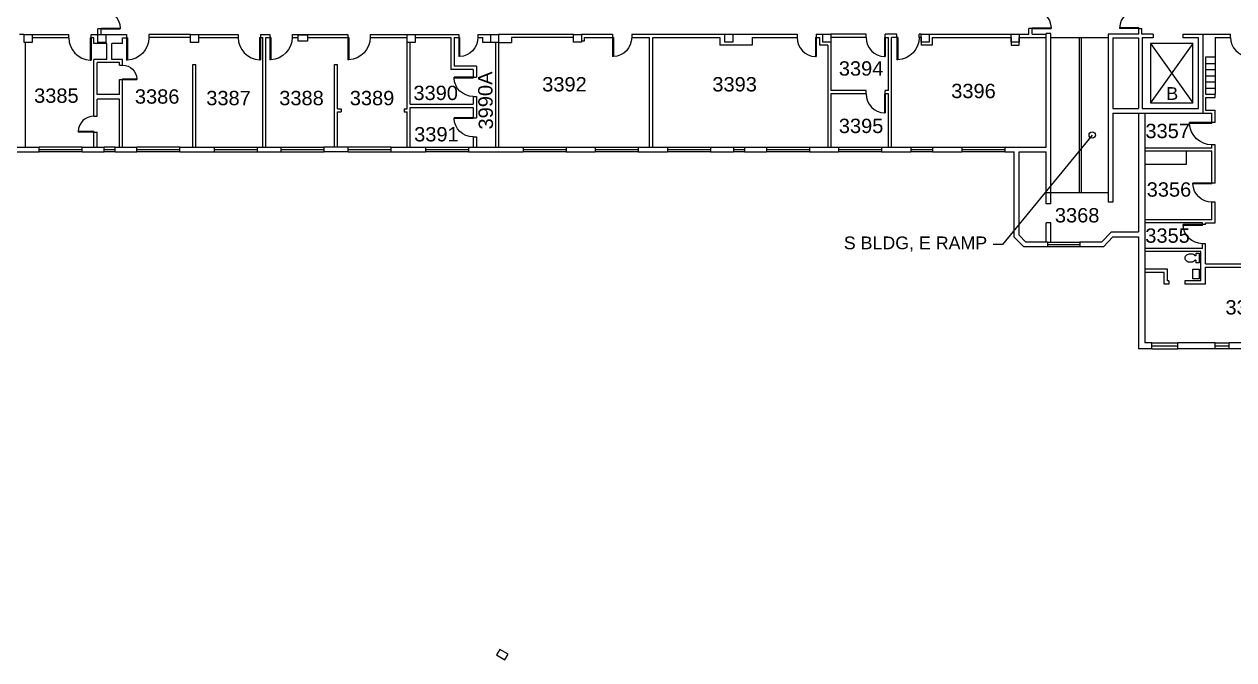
# Model space of a CAD drawing. Header units: inches. Extents: x -255 to 5932, y -1112 to 3109.
# Drawn here: x 1002 to 3281, y -657 to 539 of the extents above; entities that cross this region are included whole.
import ezdxf

# ---------------------------------------------------------------- set-up
doc = ezdxf.new("R2010")
doc.units = ezdxf.units.IN
doc.header["$LTSCALE"] = 48
doc.header["$MEASUREMENT"] = 0
doc.layers.get('0').update_dxf_attribs({"linetype": 'CONTINUOUS'})
for name, color, linetype in [('A-ANNO-RNUM', 4, 'CONTINUOUS'), ('A-ANNO-RNUM-NEW', 4, 'CONTINUOUS'), ('A-ANNO-TEXT-STAIR', 4, 'CONTINUOUS'), ('A-DOOR', 2, 'CONTINUOUS'), ('A-FLOR-CASE', 3, 'CONTINUOUS'), ('A-FLOR-EVTR', 2, 'CONTINUOUS'), ('A-FLOR-PFIX', 2, 'CONTINUOUS'), ('A-FLOR-STRS', 2, 'CONTINUOUS'), ('A-GLAZ', 2, 'CONTINUOUS'), ('A-GLAZ-SILL', 1, 'CONTINUOUS'), ('A-WALL-FULL', 6, 'CONTINUOUS'), ('S-COLS', 5, 'CONTINUOUS')]:
    doc.layers.add(name, color=color, linetype=linetype)
doc.layers.get('0').freeze()
doc.styles.add('ARIAL', font='arial.ttf')
doc.styles.get("Standard").update_dxf_attribs({"font": 'SIMPLEX'})
doc.dimstyles.new('DIM1-4', dxfattribs={"dimscale": 48, "dimtxt": 0.09375, "dimasz": 0.125, "dimexe": 0.125, "dimexo": 0.09375, "dimgap": 0.046875, "dimtad": 1, "dimdec": 4, "dimzin": 7, "dimdsep": 46, "dimlunit": 4, "dimtxsty": 'Standard', "dimblk": 'TICK', "dimcen": 2.25, "dimdle": 1.5, "dimadec": 0, "dimazin": 0, "dimtfac": 1, "dimtdec": 4, "dimtix": 1, "dimtofl": 0, "dimtmove": 2, "dimatfit": 3, "dimldrblk": 'TICK', "dimfxl": 1, "dimtolj": 1, "dimtzin": 0, "dimarcsym": 0})

# ---------------------------------------------------------------- blocks, each defined once
blk = doc.blocks.new('SINK')
at = {"layer": 'A-FLOR-PFIX'}
for p, q in [((3433.7, 1284), (3445.7, 1284)), ((3433.7, 1266), (3433.7, 1284)), ((3445.7, 1284), (3445.7, 1266)), ((3445.7, 1266), (3433.7, 1266))]:
    blk.add_line(p, q, dxfattribs=at)
blk = doc.blocks.new('DOOR36')
for p, q in [((-1.5, 0), (0, 0)), ((-1.5, 0), (-1.5, -36)), ((0, 0), (0, -36)), ((-1.5, -36), (0, -36))]:
    blk.add_line(p, q)
blk.add_arc((0, 0), 36, 180, 267.6401)
blk = doc.blocks.new('TICK')
at = {"linetype": 'Continuous'}
blk.add_line((0.99, 0), (-0.99, 0), dxfattribs=at)
at = {"color": 11}
blk.add_line((-0.22, -0.22), (0.22, 0.22), dxfattribs=at)

msp = doc.modelspace()

# ---------------------------------------------------------------- linework, layer by layer
at = {"layer": 'A-FLOR-CASE'}
for p, q in [((3246, 477), (3228, 477)), ((3228, 465.4), (3246, 465.4)), ((3246, 477), (3246, 407.5)), ((3228, 453.8), (3246, 453.8)), ((3228, 442.2), (3246, 442.2)), ((3228, 430.7), (3246, 430.7)), ((3228, 419.1), (3246, 419.1)), ((3192, 276), (3192, 300)), ((3113.5, 276), (3192, 276))]:
    msp.add_line(p, q, dxfattribs=at)
at = {"layer": 'A-FLOR-EVTR'}
for p, q in [((3124, 503), (3204, 391)), ((3204, 503), (3124, 391)), ((3204, 503), (3124, 503)), ((3124, 503), (3124, 391)), ((3204, 391), (3204, 503)), ((3124, 391), (3204, 391))]:
    msp.add_line(p, q, dxfattribs=at)
at = {"layer": 'A-FLOR-PFIX'}
for p, q in [((3210, 103.2), (3208.1, 103.2)), ((3210, 94.8), (3208.1, 94.8)), ((3210, 108), (3210, 103.2)), ((3210, 108), (3216, 108)), ((3210, 94.8), (3210, 90)), ((3216, 108), (3216, 90)), ((3204, 78), (3216, 78)), ((3204, 60), (3204, 78)), ((3216, 90), (3210, 90)), ((3216, 78), (3216, 60)), ((3216, 60), (3204, 60))]:
    msp.add_line(p, q, dxfattribs=at)
msp.add_lwpolyline([(3208.1, 103.2, 0.049345), (3206.9, 104.3, 0.083339), (3203.3, 106.1, 0.087478), (3199.5, 106.5, 0.072039), (3195.3, 105.9, 0.083339), (3192.1, 104.3, 0.106661), (3189.7, 101.7, 0.132138), (3189, 99, 0.132138), (3189.7, 96.3, 0.106661), (3192.1, 93.7, 0.083339), (3195.3, 92.1, 0.072039), (3199.5, 91.5, 0.072039), (3203.7, 92.1, 0.083339), (3206.9, 93.7, 0.049345), (3208.1, 94.8, 0.132138)], format="xyb", dxfattribs=at)
at = {"layer": 'A-FLOR-STRS'}
for p, q in [((3044.5, 513.5), (2936.5, 513.5)), ((2990.5, 222), (2990.5, 513.5)), ((2994.5, 222), (2994.5, 513.5)), ((2990.5, 222), (2936.5, 222)), ((3044.5, 222), (2990.5, 222))]:
    msp.add_line(p, q, dxfattribs=at)
at = {"layer": 'A-GLAZ'}
for p, q in [((1030.5, 303.5), (1111.5, 303.5)), ((1152.5, 303.5), (1173.5, 303.5)), ((1214.5, 303.5), (1295.5, 303.5)), ((1360.5, 303.5), (1441.5, 303.5)), ((1486.5, 303.5), (1567.5, 303.5)), ((1612.5, 303.5), (1693.5, 303.5)), ((1758, 303.5), (1839, 303.5)), ((1942, 303.5), (2023, 303.5)), ((2078, 303.5), (2159, 303.5)), ((2214, 303.5), (2295, 303.5)), ((2338.5, 303.5), (2359.5, 303.5)), ((2400.5, 303.5), (2481.5, 303.5)), ((2536.5, 303.5), (2617.5, 303.5)), ((2672.5, 303.5), (2713.5, 303.5)), ((2768.5, 303.5), (2849.5, 303.5)), ((2930, 124.5), (2991, 124.5)), ((3126.5, -66.5), (3176, -66.5)), ((3246.3, -66.5), (3272.4, -66.5))]:
    msp.add_line(p, q, dxfattribs=at)
at = {"layer": 'A-GLAZ-SILL'}
for p, q in [((1111.5, 308), (1030.5, 308)), ((1111.5, 299), (1030.5, 299)), ((1173.5, 308), (1152.5, 308)), ((1173.5, 299), (1152.5, 299)), ((1295.5, 308), (1214.5, 308)), ((1295.5, 299), (1214.5, 299)), ((1360.5, 308), (1441.5, 308)), ((1360.5, 299), (1441.5, 299)), ((1486.5, 308), (1567.5, 308)), ((1486.5, 299), (1567.5, 299)), ((1693.5, 308), (1612.5, 308)), ((1612.5, 299), (1693.5, 299)), ((1758, 308), (1839, 308)), ((1839, 299), (1758, 299)), ((1942, 308), (2023, 308)), ((2023, 299), (1942, 299)), ((2078, 308), (2159, 308)), ((2159, 299), (2078, 299)), ((2214, 308), (2295, 308)), ((2295, 299), (2214, 299)), ((2338.5, 308), (2359.5, 308)), ((2359.5, 299), (2338.5, 299)), ((2400.5, 308), (2481.5, 308)), ((2481.5, 299), (2400.5, 299)), ((2536.5, 308), (2617.5, 308)), ((2617.5, 299), (2536.5, 299)), ((2672.5, 308), (2713.5, 308)), ((2713.5, 299), (2672.5, 299)), ((2768.5, 308), (2849.5, 308)), ((2849.5, 299), (2768.5, 299)), ((2930, 129), (2991, 129)), ((2991, 120), (2930, 120)), ((3126.5, -61), (3176, -61)), ((3246.3, -61), (3272.4, -61)), ((3126.5, -72), (3176, -72)), ((3272.4, -72), (3246.3, -72))]:
    msp.add_line(p, q, dxfattribs=at)
at = {"layer": 'A-WALL-FULL'}
for p, q in [((1141, 519.7), (1141, 530.4)), ((1147, 530.4), (1141, 530.4)), ((1147, 519.7), (1147, 530.4)), ((2895, 520.3), (2895, 531)), ((2901, 531), (2895, 531)), ((2901, 520.3), (2901, 531)), ((3102, 520.5), (3102, 531)), ((3102, 531), (3108, 531)), ((3108, 520.5), (3108, 531)), ((1002, 519.7), (993, 519.7)), ((1004.5, 308), (1004.5, 504.8)), ((1017, 519.7), (1086, 519.7)), ((1086, 513.8), (1017, 513.8)), ((1086, 513.8), (1086, 519.7)), ((1128, 513.8), (1128, 519.7)), ((1128, 519.7), (1141, 519.7)), ((1133.5, 513.8), (1128, 513.8)), ((1133.5, 503), (1133.5, 513.8)), ((1158, 503), (1133.5, 503)), ((1156, 519.8), (1195, 519.8)), ((1158, 473), (1158, 503)), ((1187.5, 503), (1167, 503)), ((1167, 473), (1167, 503)), ((1187.5, 513.8), (1195, 513.8)), ((1187.5, 503), (1187.5, 513.8)), ((1195, 519.9), (1195, 513.9)), ((1237, 519.9), (1237, 513.9)), ((1315.5, 519.9), (1237, 519.9)), ((1315.5, 513.9), (1237, 513.9)), ((1330.5, 519.9), (1405, 519.9)), ((1330.5, 513.9), (1405, 513.9)), ((1405, 519.9), (1405, 513.9)), ((1447, 519.9), (1447, 514.3)), ((1447, 519.9), (1465, 519.9)), ((1447, 514.3), (1451.5, 514.3)), ((1451.5, 308), (1451.5, 514.3)), ((1457.5, 308), (1457.5, 514.3)), ((1457.5, 514.3), (1465, 514.3)), ((1465, 519.9), (1465, 514.3)), ((1507, 519.9), (1507, 513.8)), ((1507, 519.9), (1612, 519.9)), ((1518, 513.8), (1507, 513.8)), ((1612, 513.8), (1536, 513.8)), ((1612, 519.9), (1612, 513.8)), ((1654, 519.9), (1654, 513.9)), ((1654, 519.9), (1723.5, 519.9)), ((1654, 513.9), (1723.5, 513.9)), ((1723.5, 380), (1723.5, 505)), ((1729.5, 388.4), (1729.5, 505)), ((1738.5, 520), (1821, 520)), ((1738.5, 514), (1806, 514.1)), ((1806, 514.1), (1806, 454.2)), ((1812, 514.1), (1812, 460.2)), ((1812, 514.1), (1821, 514.1)), ((1821, 520), (1821, 514.1)), ((1857, 520), (1857, 514.1)), ((1857, 520), (1881, 520)), ((1857, 514), (1866, 514)), ((1866, 505), (1866, 514)), ((1881, 505), (1866, 505)), ((1890, 505), (1890, 308)), ((2037, 520), (1896, 520)), ((1896, 505), (1920, 505)), ((1896, 505), (1896, 308)), ((2037, 514), (1920, 514)), ((1920, 514), (1920, 505)), ((2052, 520.2), (2110.7, 520.2)), ((2057, 507), (2052, 507)), ((2057, 514.3), (2110.7, 514.3)), ((2057, 514.3), (2057, 507)), ((2110.7, 520.2), (2110.7, 514.3)), ((2146.7, 520.2), (2146.7, 514.3)), ((2146.7, 520.2), (2322, 520.2)), ((2146.7, 514.3), (2180.5, 514.3)), ((2180.5, 308), (2180.5, 514.3)), ((2186.5, 308), (2186.5, 514.3)), ((2186.5, 514.3), (2313, 514.3)), ((2313, 514.3), (2313, 499.6)), ((2337, 520.2), (2458.3, 520.2)), ((2373.9, 514.2), (2373.9, 499.6)), ((2373.9, 514.2), (2458.3, 514.2)), ((2458.3, 520.2), (2458.3, 514.2)), ((2494.3, 520.2), (2494.3, 514.2)), ((2494.3, 520.2), (2507, 520.2)), ((2494.3, 514.2), (2500.3, 514.2)), ((2500.3, 514.2), (2500.3, 499.6)), ((2588.5, 520.3), (2522, 520.3)), ((2588.5, 514.3), (2522, 514.3)), ((2522, 505.2), (2522, 414.1)), ((2588.5, 514.3), (2588.5, 520.3)), ((2646.5, 520.3), (2624.5, 520.3)), ((2624.5, 514.3), (2624.5, 520.3)), ((2624.5, 514.3), (2630.5, 514.3)), ((2630.5, 414.1), (2630.5, 514.3)), ((2636.5, 308), (2636.5, 514.3)), ((2646.5, 514.3), (2636.5, 514.3)), ((2646.5, 514.3), (2646.5, 520.3)), ((2692, 520.3), (2688.5, 520.3)), ((2688.5, 514.3), (2688.5, 520.3)), ((2692, 514.3), (2688.5, 514.3)), ((2692, 514.3), (2692, 499.6)), ((2707, 520.3), (2861.5, 520.3)), ((2713, 514.3), (2713, 499.6)), ((2713, 514.3), (2861.5, 514.3)), ((2861.5, 514.3), (2861.5, 499.6)), ((2876.5, 520.3), (2895, 520.3)), ((2876.5, 514.3), (2927.5, 514.3)), ((2876.5, 499.6), (2876.5, 514.3)), ((2901, 520.3), (2927.5, 520.3)), ((2936.5, 522), (2927.5, 522)), ((2927.5, 308), (2927.5, 522)), ((2936.5, 201), (2936.5, 522)), ((3044.5, 520.5), (3044.5, 204)), ((3102, 520.5), (3044.5, 520.5)), ((3053.5, 513.5), (3101.5, 513.5)), ((3053.5, 513.5), (3053.5, 380.5)), ((3101.5, 513.5), (3101.5, 380.5)), ((3129.5, 520.5), (3108, 520.5)), ((3129.5, 513.5), (3108.5, 513.5)), ((3108.5, 513.5), (3108.5, 380.5)), ((3129.5, 520.5), (3129.5, 513.5)), ((3185.5, 520.5), (3185.5, 513.5)), ((3185.5, 520.5), (3223.5, 520.5)), ((3214.5, 513.5), (3185.5, 513.5)), ((3214.5, 380.5), (3214.5, 513.5)), ((3223.5, 371.5), (3223.5, 520.5)), ((3223.5, 520.5), (3246, 520.5)), ((3246, 520.5), (3275, 520.5)), ((3246, 514.5), (3246, 477)), ((3246, 514.5), (3275, 514.5)), ((3275, 514.5), (3275, 520.5)), ((2373.9, 499.6), (2313, 499.6)), ((2516, 499.6), (2500.3, 499.6)), ((2516, 499.6), (2516, 308)), ((2713, 499.6), (2692, 499.6)), ((2861.5, 499.6), (2876.5, 499.6)), ((1158, 473), (1133.5, 473)), ((1133.5, 366), (1133.5, 473)), ((1158, 473), (1133.5, 473)), ((1181.5, 467), (1139.5, 467)), ((1139.5, 407), (1139.5, 467)), ((1187.5, 473), (1167, 473)), ((1181.5, 462), (1181.5, 467)), ((1181.5, 462), (1187.5, 462)), ((1187.5, 462), (1187.5, 473)), ((1319.5, 463.3), (1325.5, 463.3)), ((1319.5, 308), (1319.5, 463.3)), ((1325.5, 308), (1325.5, 463.3)), ((1586.5, 463.3), (1592.5, 463.3)), ((1586.5, 308), (1586.5, 463.3)), ((1592.5, 380), (1592.5, 463.3)), ((1854, 460.2), (1812, 460.2)), ((1854, 460.2), (1854, 439.3)), ((3228, 477), (3228, 407.5)), ((1181.5, 435), (1187.5, 435)), ((1181.5, 407), (1181.5, 435)), ((1187.5, 308), (1187.5, 435)), ((1848, 454.2), (1806, 454.2)), ((1848, 454.2), (1848, 439.3)), ((1848, 439.3), (1854, 439.3)), ((2588.5, 414.1), (2522, 414.1)), ((2588.5, 408.1), (2588.5, 414.1)), ((2630.5, 414.1), (2624.5, 414.1)), ((2624.5, 408.1), (2624.5, 414.1)), ((1181.5, 407), (1139.5, 407)), ((1181.5, 398), (1139.5, 398)), ((1139.5, 366), (1139.5, 398)), ((1181.5, 308), (1181.5, 398)), ((1729.5, 388.4), (1848, 388.4)), ((1848, 403.3), (1854, 403.3)), ((1848, 403.3), (1848, 388.4)), ((1854, 403.3), (1854, 363.2)), ((2522, 408.1), (2522, 308)), ((2588.5, 408.1), (2522, 408.1)), ((2630.5, 408.1), (2624.5, 408.1)), ((2630.5, 308), (2630.5, 408.1)), ((3228, 407.5), (3246, 407.5)), ((3228, 401.5), (3246, 401.5)), ((3228, 401.5), (3228, 377.5)), ((3246, 401.5), (3246, 407.5)), ((1133.5, 366), (1139.5, 366)), ((1592.5, 380), (1599, 380)), ((1592.5, 308), (1592.5, 374)), ((1592.5, 374), (1599, 374)), ((1599, 380), (1599, 374)), ((1718, 380), (1723.5, 380)), ((1718, 380), (1718, 374)), ((1718, 374), (1723.5, 374)), ((1723.5, 308), (1723.5, 374)), ((1729.5, 308), (1729.5, 382.4)), ((1729.5, 382.4), (1848, 382.4)), ((1848, 382.4), (1848, 363.2)), ((3053.5, 380.5), (3101.5, 380.5)), ((3053.5, 371.5), (3223.5, 371.5)), ((3053.5, 371.5), (3053.5, 204)), ((3101.5, 371.5), (3101.5, 148)), ((3108.5, 380.5), (3214.5, 380.5)), ((3113.5, 371.5), (3113.5, -61)), ((3223.5, 371.5), (3240, 371.5)), ((3228, 377.5), (3246, 377.5)), ((3240, 354), (3240, 371.5)), ((3246, 354), (3246, 377.5)), ((1848, 363.2), (1854, 363.2)), ((3246, 354), (3240, 354)), ((1133.5, 308), (1133.5, 336)), ((1133.5, 336), (1139.5, 336)), ((1139.5, 308), (1139.5, 336)), ((1848, 327.2), (1854, 327.2)), ((1848, 327.2), (1848, 308)), ((1854, 327.2), (1854, 308)), ((975.5, 308), (1030.5, 308)), ((975.5, 299), (1030.5, 299)), ((1030.5, 299), (1030.5, 308)), ((1111.5, 308), (1152.5, 308)), ((1111.5, 299), (1111.5, 308)), ((1111.5, 299), (1152.5, 299)), ((1152.5, 299), (1152.5, 308)), ((1173.5, 308), (1214.5, 308)), ((1173.5, 299), (1173.5, 308)), ((1173.5, 299), (1214.5, 299)), ((1214.5, 299), (1214.5, 308)), ((1295.5, 308), (1360.5, 308)), ((1295.5, 299), (1295.5, 308)), ((1295.5, 299), (1360.5, 299)), ((1360.5, 299), (1360.5, 308)), ((1441.5, 299), (1441.5, 308)), ((1441.5, 308), (1486.5, 308)), ((1441.5, 299), (1486.5, 299)), ((1486.5, 299), (1486.5, 308)), ((1611.5, 308), (1566.5, 308)), ((1567.5, 299), (1567.5, 308)), ((1612.5, 308), (1567.5, 308)), ((1612.5, 299), (1567.5, 299)), ((1612.5, 299), (1612.5, 308)), ((1693.5, 299), (1693.5, 308)), ((1693.5, 308), (1758, 308)), ((1693.5, 299), (1758, 299)), ((1758, 308), (1758, 299)), ((1839, 308), (1839, 299)), ((1839, 308), (1942, 308)), ((1839, 299), (1942, 299)), ((1942, 308), (1942, 299)), ((2023, 308), (2023, 299)), ((2023, 308), (2078, 308)), ((2023, 299), (2078, 299)), ((2078, 308), (2078, 299)), ((2159, 308), (2159, 299)), ((2159, 308), (2214, 308)), ((2159, 299), (2214, 299)), ((2214, 308), (2214, 299)), ((2295, 308), (2295, 299)), ((2295, 308), (2338.5, 308)), ((2295, 299), (2338.5, 299)), ((2338.5, 308), (2338.5, 299)), ((2359.5, 308), (2359.5, 299)), ((2359.5, 308), (2400.5, 308)), ((2359.5, 299), (2400.5, 299)), ((2400.5, 308), (2400.5, 299)), ((2481.5, 308), (2481.5, 299)), ((2481.5, 308), (2536.5, 308)), ((2481.5, 299), (2536.5, 299)), ((2536.5, 308), (2536.5, 299)), ((2617.5, 308), (2617.5, 299)), ((2617.5, 308), (2672.5, 308)), ((2617.5, 299), (2672.5, 299)), ((2672.5, 308), (2672.5, 299)), ((2713.5, 308), (2713.5, 299)), ((2713.5, 308), (2768.5, 308)), ((2713.5, 299), (2768.5, 299)), ((2768.5, 308), (2768.5, 299)), ((2849.5, 308), (2849.5, 299)), ((2849.5, 308), (2927.5, 308)), ((2849.5, 299), (2867.5, 299)), ((2867.5, 138.2), (2867.5, 299)), ((2876.5, 141.9), (2876.5, 299)), ((2876.5, 299), (2927.5, 299)), ((2927.5, 201), (2927.5, 299)), ((3240, 306), (3113.5, 306)), ((3240, 300), (3113.5, 300)), ((3246, 312), (3240, 312)), ((3240, 306), (3240, 312)), ((3240, 240), (3240, 300)), ((3246, 240), (3246, 312)), ((3246, 240), (3240, 240)), ((2936.5, 222), (2927.5, 222)), ((2936.5, 201), (2927.5, 201)), ((3053.5, 204), (3044.5, 204)), ((3240, 171), (3240, 204)), ((3246, 204), (3240, 204)), ((3246, 165), (3246, 204)), ((2927.5, 129), (2927.5, 165)), ((2936.5, 165), (2927.5, 165)), ((2936.5, 129), (2936.5, 165)), ((3240, 171), (3113.5, 171)), ((3222, 165), (3113.5, 165)), ((3222, 162), (3222, 165)), ((3228, 162), (3222, 162)), ((3228, 165), (3246, 165)), ((3228, 162), (3228, 165)), ((2885.5, 120), (2867.5, 138.2)), ((2889.3, 129), (2876.5, 141.9)), ((3031.8, 129), (3050.8, 148)), ((3035.5, 120), (3053.5, 139)), ((3050.8, 148), (3101.5, 148)), ((3053.5, 139), (3101.5, 139)), ((3101.5, 139), (3101.5, -72)), ((2930, 120), (2885.5, 120)), ((2930, 129), (2889.3, 129)), ((2930, 129), (2930, 120)), ((3031.8, 129), (2991, 129)), ((2991, 129), (2991, 120)), ((3035.5, 120), (2991, 120)), ((3222, 117), (3113.5, 117)), ((3222, 117), (3222, 126)), ((3228, 126), (3222, 126)), ((3228, 88), (3228, 126)), ((3219, 111), (3113.5, 111)), ((3219, 56), (3219, 111)), ((3156, 78), (3113.5, 78)), ((3150, 72), (3113.5, 72)), ((3150, 50), (3150, 72)), ((3156, 56), (3156, 78)), ((3228, 88), (3375, 88)), ((3228, 82), (3375, 82)), ((3228, 50), (3228, 82)), ((3159, 50), (3150, 50)), ((3159, 56), (3156, 56)), ((3159, 56), (3159, 50)), ((3219, 56), (3189, 56)), ((3189, 56), (3189, 50)), ((3228, 50), (3189, 50)), ((3126.5, -61), (3113.5, -61)), ((3126.5, -72), (3126.5, -61)), ((3176, -72), (3176, -61)), ((3246.3, -61), (3176, -61)), ((3246.3, -72), (3246.3, -61)), ((3272.4, -72), (3272.4, -61)), ((3342.8, -61), (3272.4, -61)), ((3126.5, -72), (3101.5, -72)), ((3246.3, -72), (3176, -72)), ((3342.8, -72), (3272.4, -72))]:
    msp.add_line(p, q, dxfattribs=at)
at = {"layer": 'S-COLS'}
for p, q in [((1002, 504.8), (1002, 519.8)), ((1002, 519.8), (1017, 519.8)), ((1017, 504.8), (1002, 504.8)), ((1017, 519.8), (1017, 504.8)), ((1141, 504.8), (1141, 519.8)), ((1141, 519.8), (1156, 519.8)), ((1156, 504.8), (1141, 504.8)), ((1156, 519.8), (1156, 504.8)), ((1315.5, 504.9), (1315.5, 519.9)), ((1315.5, 519.9), (1330.5, 519.9)), ((1330.5, 504.9), (1315.5, 504.9)), ((1330.5, 519.9), (1330.5, 504.9)), ((1518, 519.5), (1536, 519.5)), ((1518, 507.5), (1518, 519.5)), ((1536, 507.5), (1518, 507.5)), ((1536, 519.5), (1536, 507.5)), ((1723.5, 505), (1723.5, 520)), ((1723.5, 520), (1738.5, 520)), ((1738.5, 505), (1723.5, 505)), ((1738.5, 520), (1738.5, 505)), ((1881, 505), (1881, 520)), ((1881, 520), (1896, 520)), ((1896, 505), (1881, 505)), ((1896, 520), (1896, 505)), ((2037, 505.1), (2037, 520.1)), ((2037, 520.1), (2052, 520.1)), ((2052, 505.1), (2037, 505.1)), ((2052, 520.1), (2052, 505.1)), ((2322, 505.2), (2322, 520.2)), ((2322, 520.2), (2337, 520.2)), ((2337, 505.2), (2322, 505.2)), ((2337, 520.2), (2337, 505.2)), ((2507, 505.2), (2507, 520.2)), ((2507, 520.2), (2522, 520.2)), ((2522, 505.2), (2507, 505.2)), ((2522, 520.2), (2522, 505.2)), ((2692, 505.3), (2692, 520.3)), ((2692, 520.3), (2707, 520.3)), ((2707, 505.3), (2692, 505.3)), ((2707, 520.3), (2707, 505.3)), ((2861.5, 505.3), (2861.5, 520.3)), ((2861.5, 520.3), (2876.5, 520.3)), ((2876.5, 505.3), (2861.5, 505.3)), ((2876.5, 520.3), (2876.5, 505.3))]:
    msp.add_line(p, q, dxfattribs=at)

# ---------------------------------------------------------------- block references
at = {"layer": 'A-DOOR'}
for p, xscale, yscale, zscale, rotation in [((1147, 530.4), -1.000003888128818, 1.00000388812882, 1.00000388812882, 89.99994391594076), ((2901, 531), -1.000003888128819, 1.00000388812882, 1.00000388812882, 89.99994391594076), ((3102, 531), 1.000003888128818, 1.000003888128818, 1.000003888128818, 270.0000560840592), ((1128, 513.7), 1.166668714979554, 1.166668714979554, 1.166668714979554, 359.999971957963), ((1195, 513.7), -1.166668714979554, 1.166668714979554, 1.166668714979554, 2.804203637296607e-05), ((1447, 514.3), 1.166668714979554, 1.166668714979554, 1.166668714979554, 359.999971957963), ((1465, 514.3), -1.166668714979554, 1.166668714979554, 1.166668714979554, 2.804203341533193e-05), ((1612, 514.3), -1.166668714979554, 1.166668714979554, 1.166668714979554, 2.804203341533193e-05), ((3311, 514.5), 1.000003888128816, 1.000003888128816, 1.000003888128816, 5.608405921428984e-05), ((1187.5, 435), -0.7499999999995158, 0.7499999999995157, 0.7499999999995153, 89.9999439159246), ((1133.5, 336), 0.8333333333327908, 0.8333333333327908, 0.8333333333327908, 269.9999439159245), ((3240, 354), -1.166666666355558, 1.166666666355559, 1.16666666635556, 270.0000560840596)]:
    msp.add_blockref('DOOR36', p, dxfattribs=dict(at, xscale=xscale, yscale=yscale, zscale=zscale, rotation=rotation))
at = {"layer": 'A-DOOR', "xscale": -1}
msp.add_blockref('DOOR36', (1821, 514.1), dxfattribs=at)
at = {"layer": 'A-DOOR'}
for p, xscale, rotation in [((2110.7, 514.3), -1, 359.9999999999994), ((1848, 439.3), -1, 270), ((1848, 363.2), -1, 270), ((3240, 240), -0.9999999999999997, 270.0000560840596), ((3222, 162), -0.9999999999999997, 270.0000560840596)]:
    msp.add_blockref('DOOR36', p, dxfattribs=dict(at, xscale=xscale, rotation=rotation))
for p in [(2494.3, 514.2), (2624.5, 514.2), (2624.5, 408.1)]:
    msp.add_blockref('DOOR36', p, dxfattribs=at)
at = {"layer": 'A-DOOR', "xscale": -1.16605676841607, "yscale": 1.166056768416041, "zscale": 1.166056768416044}
msp.add_blockref('DOOR36', (2646.5, 514.2), dxfattribs=at)
at = {"layer": 'A-FLOR-PFIX', "extrusion": (0, 0, -1), "zscale": -1, "rotation": 301.2286686011404}
msp.add_blockref('SINK', (-4776.5, 1632.6), dxfattribs=at)

# ---------------------------------------------------------------- texts
at = {"layer": 'A-ANNO-RNUM', "style": 'ARIAL'}
for s, p in [('3357', (3114.7, 324.7)), ('3356', (3117.1, 214.5)), ('3368', (2944.1, 166)), ('3355', (3114.5, 127.7)), ('3354', (3265.5, -7.4))]:
    msp.add_text(s, height=27, dxfattribs=at).set_placement(p)
at = {"layer": 'A-ANNO-RNUM-NEW', "style": 'ARIAL'}
for s, p in [('3394', (2537, 442.4)), ('3392', (1978.1, 412.6)), ('3393', (2298.7, 412.6)), ('3385', (1020.7, 391.2)), ('3386', (1210.6, 389.6)), ('3387', (1345.1, 386.7)), ('3388', (1482.6, 386.7)), ('3389', (1615.5, 386.7)), ('3390', (1735.4, 396.4)), ('3396', (2748.8, 400)), ('3391', (1736.8, 318.5)), ('3395', (2537, 334.3))]:
    msp.add_text(s, height=27, dxfattribs=at).set_placement(p)
msp.add_text('3990A', height=27, rotation=90.9049, dxfattribs=at).set_placement((1885.5, 341.2))
at = {"layer": 'A-ANNO-TEXT-STAIR', "style": 'ARIAL'}
for s, p in [('B', (3154.1, 396.7)), ('S BLDG, E RAMP', (2546.4, 115.5))]:
    msp.add_text(s, height=24, dxfattribs=at).set_placement(p)

# ---------------------------------------------------------------- leaders
at = {"layer": 'A-ANNO-TEXT-STAIR'}
msp.add_leader([(3014.4, 330.6), (2845.2, 124.7), (2828.1, 124.7)], dimstyle='DIM1-4', override={"dimscale": 96, "dimgap": 0, "dimtad": 0, "dimldrblk": 'DotBlank'}, dxfattribs=at)

doc.saveas('drawing.dxf')
